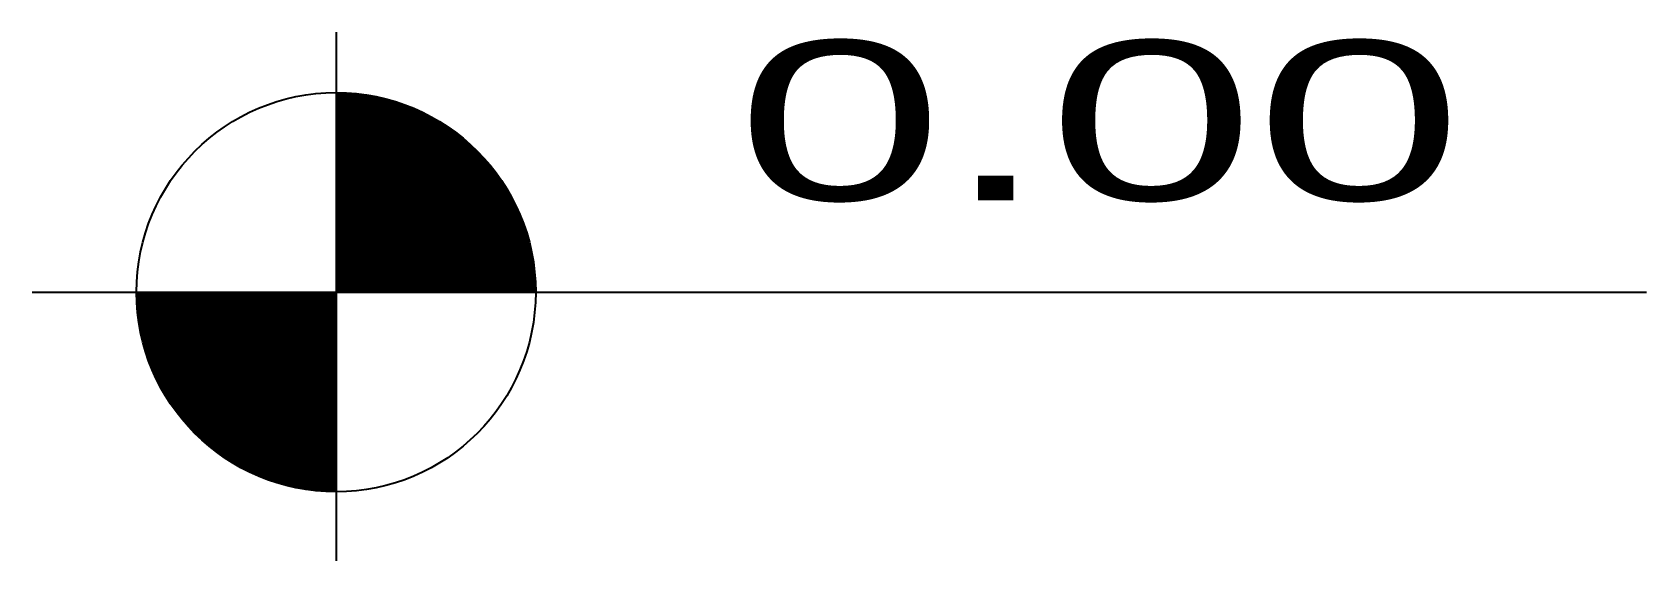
# Model space of a CAD drawing. Extents: x 1.57 to 2.79, y 1.05 to 1.45.
import ezdxf

# ---------------------------------------------------------------- set-up
doc = ezdxf.new("R2010")
doc.units = 0
doc.header["$MEASUREMENT"] = 0
doc.layers.add('NIVELP', color=2, linetype='CONTINUOUS')

msp = doc.modelspace()

# ---------------------------------------------------------------- linework, layer by layer
at = {"layer": 'NIVELP'}
for p, q in [((1.7997, 1.4492), (1.7997, 1.0518)), ((1.5712, 1.2537), (2.7853, 1.2537))]:
    msp.add_line(p, q, dxfattribs=at)
at = {"layer": 'NIVELP', "const_width": 0.15}
for points in [[(1.8747, 1.2537, 0.414214), (1.7997, 1.3287, 1)], [(1.7247, 1.2537, 0.414214), (1.7997, 1.1787, 1)]]:
    msp.add_lwpolyline(points, format="xyb", dxfattribs=at)
at = {"layer": 'NIVELP'}
msp.add_circle((1.7997, 1.2537), 0.1501, dxfattribs=at)

# ---------------------------------------------------------------- texts
at = {"layer": 'NIVELP', "width": 1.75}
msp.add_text('0.00', height=0.12, dxfattribs=at).set_placement((2.1005, 1.3228))

doc.saveas('drawing.dxf')
